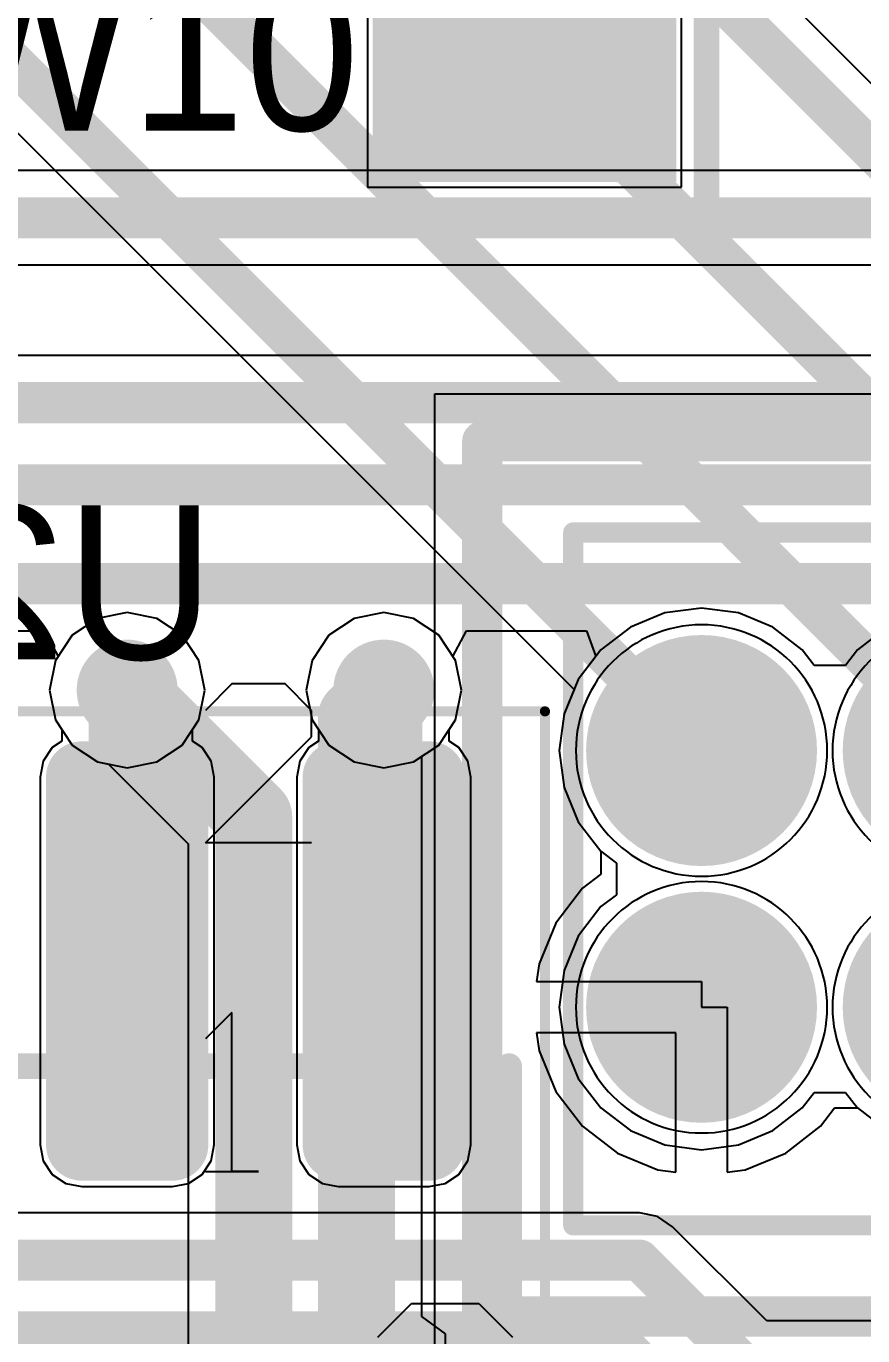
# Model space of a CAD drawing. Header units: millimetres. Extents: x 3.6 to 6.79, y 1.07 to 2.73.
# Drawn here: x 6.0713 to 6.2343, y 2.0942 to 2.3493 of the extents above; entities that cross this region are included whole.
import ezdxf

# ---------------------------------------------------------------- set-up
doc = ezdxf.new("R2010")
doc.units = ezdxf.units.MM
doc.header["$MEASUREMENT"] = 0
for name, color, linetype in [('BottomLayer', 5, 'Continuous'), ('BottomOverlay', 54, 'Continuous'), ('BottomPaste', 16, 'Continuous'), ('BottomSolder', 6, 'Continuous'), ('Mechanical13', 56, 'Continuous'), ('Mechanical15', 56, 'Continuous'), ('MidLayer1', 16, 'Continuous'), ('MidLayer2', 76, 'Continuous'), ('MultiLayer', 9, 'Continuous'), ('PadHoleLayer', 156, 'Continuous'), ('TopLayer', 1, 'Continuous'), ('TopOverlay', 2, 'Continuous'), ('TopPaste', 8, 'Continuous'), ('TopSolder', 216, 'Continuous'), ('ViaHoleLayer', 16, 'Continuous')]:
    doc.layers.add(name, color=color, linetype=linetype)

# ---------------------------------------------------------------- blocks, each defined once
blk = doc.blocks.new('61031621121_B_12')
at = {"layer": 'BottomOverlay'}
for p, q in [((0.15485, -0.39187), (0.1614, -0.39843)), ((0.1614, -0.39843), (0.1614, -0.41155)), ((0.1614, -0.41155), (0.15485, -0.41811))]:
    blk.add_line(p, q, dxfattribs=at)
blk = doc.blocks.new('SW2_SMD_24')
at = {"layer": 'Mechanical15', "const_width": 0.005}
for points in [[(-0.19685, 0.12402), (-0.19685, -0.12402)], [(-0.19685, -0.12402), (0.19685, -0.12402)]]:
    blk.add_lwpolyline(points, dxfattribs=at)
at = {"layer": 'Mechanical15', "const_width": 0.0025}
blk.add_lwpolyline([(-0.1981, -0.12402, 1), (-0.1956, -0.12402, 1)], format="xyb", close=True, dxfattribs=at)
blk.add_lwpolyline([(-0.1981, -0.12402, 1), (-0.1956, -0.12402, 1)], format="xyb", close=True, dxfattribs=at)
at = {"layer": 'TopLayer'}
blk.add_solid([(-0.18701, -0.11417), (-0.12598, -0.11417), (-0.18701, -0.06299), (-0.12598, -0.06299)], dxfattribs=at)
at = {"layer": 'TopPaste'}
blk.add_solid([(-0.18701, -0.11417), (-0.12598, -0.11417), (-0.18701, -0.06299), (-0.12598, -0.06299)], dxfattribs=at)
at = {"layer": 'TopSolder'}
blk.add_solid([(-0.19101, -0.11817), (-0.12198, -0.11817), (-0.19101, -0.05899), (-0.12198, -0.05899)], dxfattribs=at)
blk = doc.blocks.new('SAMTEC_FTS_108_04_X_D_116')
at = {"layer": 'BottomLayer', "const_width": 0.0225}
for points in [[(-0.18625, 0.025, 1), (-0.16375, 0.025, 1)], [(-0.13625, 0.025, 1), (-0.11375, 0.025, 1)], [(-0.18625, -0.025, 1), (-0.16375, -0.025, 1)], [(-0.13625, -0.025, 1), (-0.11375, -0.025, 1)]]:
    blk.add_lwpolyline(points, format="xyb", close=True, dxfattribs=at)
at = {"layer": 'BottomSolder'}
for points in [[(-0.15051, 0.025, 1), (-0.19949, 0.025, 1)], [(-0.10051, 0.025, 1), (-0.14949, 0.025, 1)], [(-0.19949, 0.025, 1), (-0.19949, 0.025, 1)], [(-0.15051, 0.025, 1), (-0.15051, 0.025, 1)], [(-0.14949, 0.025, 1), (-0.14949, 0.025, 1)], [(-0.15051, -0.025, 1), (-0.19949, -0.025, 1)], [(-0.10051, -0.025, 1), (-0.14949, -0.025, 1)], [(-0.19949, -0.025, 1), (-0.19949, -0.025, 1)], [(-0.15051, -0.025, 1), (-0.15051, -0.025, 1)], [(-0.14949, -0.025, 1), (-0.14949, -0.025, 1)]]:
    blk.add_lwpolyline(points, format="xyb", close=True, dxfattribs=at)
at = {"layer": 'BottomSolder', "const_width": 0.0225}
for points in [[(-0.18625, 0.025, 1), (-0.16375, 0.025, 1)], [(-0.13625, 0.025, 1), (-0.11375, 0.025, 1)], [(-0.18625, -0.025, 1), (-0.16375, -0.025, 1)], [(-0.13625, -0.025, 1), (-0.11375, -0.025, 1)]]:
    blk.add_lwpolyline(points, format="xyb", close=True, dxfattribs=at)
at = {"layer": 'Mechanical13'}
for p, q in [((-0.26649, 0.038), (-0.27165, 0.03283)), ((-0.25616, 0.038), (-0.26649, 0.038)), ((-0.25099, 0.03283), (-0.25616, 0.038)), ((-0.25099, 0.02767), (-0.25099, 0.03283)), ((-0.27165, 0.00701), (-0.25099, 0.02767)), ((-0.25099, 0.00701), (-0.27165, 0.00701)), ((-0.26649, -0.02602), (-0.27165, -0.03118)), ((-0.26649, -0.05701), (-0.26649, -0.02602)), ((-0.27165, -0.05701), (-0.26132, -0.05701)), ((-0.26132, -0.05701), (-0.26649, -0.05701))]:
    blk.add_line(p, q, dxfattribs=at)
at = {"layer": 'Mechanical13', "const_width": 0.00394}
for points in [[(-0.21772, -0.08524), (-0.21772, 0.08524)], [(-0.21772, 0.08524), (0.21772, 0.08524)], [(-0.2, -0.06748), (-0.2, 0.06748)], [(-0.2, 0.06748), (-0.15, 0.06748)], [(-0.15, 0.06748), (-0.1, 0.06748)], [(-0.18299, 0.03299), (-0.16701, 0.03299)], [(-0.18299, 0.01701), (-0.18299, 0.03299)], [(-0.16701, 0.01701), (-0.16701, 0.03299)], [(-0.18299, 0.01701), (-0.16701, 0.01701)], [(-0.18299, -0.03299), (-0.18299, -0.01701)], [(-0.18299, -0.01701), (-0.16701, -0.01701)], [(-0.16701, -0.03299), (-0.16701, -0.01701)], [(-0.18299, -0.03299), (-0.16701, -0.03299)], [(-0.2, -0.06748), (-0.15, -0.06748)], [(-0.15, -0.06748), (-0.1, -0.06748)], [(-0.21772, -0.08524), (0.21772, -0.08524)]]:
    blk.add_lwpolyline(points, dxfattribs=at)
at = {"layer": 'Mechanical13', "const_width": 0.00197}
for points in [[(-0.2187, 0.08524, 1), (-0.21673, 0.08524, 1)], [(-0.2187, 0.08524, 1), (-0.21673, 0.08524, 1)], [(-0.20098, 0.06748, 1), (-0.19902, 0.06748, 1)], [(-0.20098, 0.06748, 1), (-0.19902, 0.06748, 1)], [(-0.15098, 0.06748, 1), (-0.14902, 0.06748, 1)], [(-0.15098, 0.06748, 1), (-0.14902, 0.06748, 1)], [(-0.18398, 0.03299, 1), (-0.18201, 0.03299, 1)], [(-0.18398, 0.03299, 1), (-0.18201, 0.03299, 1)], [(-0.16799, 0.03299, 1), (-0.16602, 0.03299, 1)], [(-0.16799, 0.03299, 1), (-0.16602, 0.03299, 1)], [(-0.18398, 0.01701, 1), (-0.18201, 0.01701, 1)], [(-0.18398, 0.01701, 1), (-0.18201, 0.01701, 1)], [(-0.16799, 0.01701, 1), (-0.16602, 0.01701, 1)], [(-0.16799, 0.01701, 1), (-0.16602, 0.01701, 1)], [(-0.18398, -0.01701, 1), (-0.18201, -0.01701, 1)], [(-0.18398, -0.01701, 1), (-0.18201, -0.01701, 1)], [(-0.16799, -0.01701, 1), (-0.16602, -0.01701, 1)], [(-0.16799, -0.01701, 1), (-0.16602, -0.01701, 1)], [(-0.18398, -0.03299, 1), (-0.18201, -0.03299, 1)], [(-0.18398, -0.03299, 1), (-0.18201, -0.03299, 1)], [(-0.16799, -0.03299, 1), (-0.16602, -0.03299, 1)], [(-0.16799, -0.03299, 1), (-0.16602, -0.03299, 1)], [(-0.20098, -0.06748, 1), (-0.19902, -0.06748, 1)], [(-0.20098, -0.06748, 1), (-0.19902, -0.06748, 1)], [(-0.15098, -0.06748, 1), (-0.14902, -0.06748, 1)], [(-0.15098, -0.06748, 1), (-0.14902, -0.06748, 1)], [(-0.2187, -0.08524, 1), (-0.21673, -0.08524, 1)], [(-0.2187, -0.08524, 1), (-0.21673, -0.08524, 1)]]:
    blk.add_lwpolyline(points, format="xyb", close=True, dxfattribs=at)
at = {"layer": 'Mechanical15'}
for p, q in [((-0.22697, -0.09449), (-0.22697, 0.09449)), ((-0.22697, 0.09449), (0.22697, 0.09449))]:
    blk.add_line(p, q, dxfattribs=at)
at = {"layer": 'MidLayer1', "const_width": 0.0225}
for points in [[(-0.18625, 0.025, 1), (-0.16375, 0.025, 1)], [(-0.13625, 0.025, 1), (-0.11375, 0.025, 1)], [(-0.18625, -0.025, 1), (-0.16375, -0.025, 1)], [(-0.13625, -0.025, 1), (-0.11375, -0.025, 1)]]:
    blk.add_lwpolyline(points, format="xyb", close=True, dxfattribs=at)
at = {"layer": 'MidLayer2', "const_width": 0.0225}
for points in [[(-0.18625, 0.025, 1), (-0.16375, 0.025, 1)], [(-0.13625, 0.025, 1), (-0.11375, 0.025, 1)], [(-0.18625, -0.025, 1), (-0.16375, -0.025, 1)], [(-0.13625, -0.025, 1), (-0.11375, -0.025, 1)]]:
    blk.add_lwpolyline(points, format="xyb", close=True, dxfattribs=at)
at = {"layer": 'MultiLayer', "const_width": 0.0225}
for points in [[(-0.18625, 0.025, 1), (-0.16375, 0.025, 1)], [(-0.13625, 0.025, 1), (-0.11375, 0.025, 1)], [(-0.18625, -0.025, 1), (-0.16375, -0.025, 1)], [(-0.13625, -0.025, 1), (-0.11375, -0.025, 1)]]:
    blk.add_lwpolyline(points, format="xyb", close=True, dxfattribs=at)
at = {"layer": 'PadHoleLayer', "const_width": 0.01398}
for points in [[(-0.18199, 0.025, 1), (-0.16801, 0.025, 1)], [(-0.18199, -0.025, 1), (-0.16801, -0.025, 1)]]:
    blk.add_lwpolyline(points, format="xyb", close=True, dxfattribs=at)
at = {"layer": 'TopLayer', "const_width": 0.0225}
for points in [[(-0.18625, 0.025, 1), (-0.16375, 0.025, 1)], [(-0.13625, 0.025, 1), (-0.11375, 0.025, 1)], [(-0.18625, -0.025, 1), (-0.16375, -0.025, 1)], [(-0.13625, -0.025, 1), (-0.11375, -0.025, 1)]]:
    blk.add_lwpolyline(points, format="xyb", close=True, dxfattribs=at)
at = {"layer": 'TopOverlay'}
for p, q in [((-0.26649, 0.038), (-0.27165, 0.03283)), ((-0.25616, 0.038), (-0.26649, 0.038)), ((-0.25099, 0.03283), (-0.25616, 0.038)), ((-0.25099, 0.02767), (-0.25099, 0.03283)), ((-0.27165, 0.00701), (-0.25099, 0.02767)), ((-0.25099, 0.00701), (-0.27165, 0.00701)), ((-0.26649, -0.02602), (-0.27165, -0.03118)), ((-0.26649, -0.05701), (-0.26649, -0.02602)), ((-0.27165, -0.05701), (-0.26132, -0.05701)), ((-0.26132, -0.05701), (-0.26649, -0.05701))]:
    blk.add_line(p, q, dxfattribs=at)
at = {"layer": 'TopOverlay', "const_width": 0.00787}
for points in [[(-0.21772, -0.08524), (-0.21772, 0.08524)], [(-0.21772, 0.08524), (0.21772, 0.08524)], [(-0.21772, -0.08524), (0.21772, -0.08524)]]:
    blk.add_lwpolyline(points, dxfattribs=at)
at = {"layer": 'TopOverlay', "const_width": 0.00394}
for points in [[(-0.21968, 0.08524, 1), (-0.21575, 0.08524, 1)], [(-0.21968, 0.08524, 1), (-0.21575, 0.08524, 1)], [(-0.21968, -0.08524, 1), (-0.21575, -0.08524, 1)], [(-0.21968, -0.08524, 1), (-0.21575, -0.08524, 1)]]:
    blk.add_lwpolyline(points, format="xyb", close=True, dxfattribs=at)
at = {"layer": 'TopSolder'}
for points in [[(-0.15051, 0.025, 1), (-0.19949, 0.025, 1)], [(-0.10051, 0.025, 1), (-0.14949, 0.025, 1)], [(-0.19949, 0.025, 1), (-0.19949, 0.025, 1)], [(-0.15051, 0.025, 1), (-0.15051, 0.025, 1)], [(-0.14949, 0.025, 1), (-0.14949, 0.025, 1)], [(-0.15051, -0.025, 1), (-0.19949, -0.025, 1)], [(-0.10051, -0.025, 1), (-0.14949, -0.025, 1)], [(-0.19949, -0.025, 1), (-0.19949, -0.025, 1)], [(-0.15051, -0.025, 1), (-0.15051, -0.025, 1)], [(-0.14949, -0.025, 1), (-0.14949, -0.025, 1)]]:
    blk.add_lwpolyline(points, format="xyb", close=True, dxfattribs=at)
at = {"layer": 'TopSolder', "const_width": 0.0225}
for points in [[(-0.18625, 0.025, 1), (-0.16375, 0.025, 1)], [(-0.13625, 0.025, 1), (-0.11375, 0.025, 1)], [(-0.18625, -0.025, 1), (-0.16375, -0.025, 1)], [(-0.13625, -0.025, 1), (-0.11375, -0.025, 1)]]:
    blk.add_lwpolyline(points, format="xyb", close=True, dxfattribs=at)
blk = doc.blocks.new('SOIC127P599X175_8N_B_158')
at = {"layer": 'BottomLayer', "const_width": 0.00295}
for points in [[(0.05994, -0.01614, 1), (0.06289, -0.01614, 1)], [(0.13159, -0.01614, 1), (0.13455, -0.01614, 1)], [(0.05994, -0.03386, 1), (0.06289, -0.03386, 1)], [(0.13159, -0.03386, 1), (0.13455, -0.03386, 1)], [(0.05994, -0.06614, 1), (0.06289, -0.06614, 1)], [(0.13159, -0.06614, 1), (0.13455, -0.06614, 1)], [(0.05994, -0.08386, 1), (0.06289, -0.08386, 1)], [(0.13159, -0.08386, 1), (0.13455, -0.08386, 1)]]:
    blk.add_lwpolyline(points, format="xyb", close=True, dxfattribs=at)
at = {"layer": 'BottomLayer'}
for points in [[(0.06142, -0.03681), (0.13307, -0.03681), (0.06142, -0.01319), (0.13307, -0.01319)], [(0.05846, -0.03386), (0.13602, -0.03386), (0.05846, -0.01614), (0.13602, -0.01614)], [(0.06142, -0.08681), (0.13307, -0.08681), (0.06142, -0.06319), (0.13307, -0.06319)], [(0.05846, -0.08386), (0.13602, -0.08386), (0.05846, -0.06614), (0.13602, -0.06614)]]:
    blk.add_solid(points, dxfattribs=at)
at = {"layer": 'BottomOverlay', "const_width": 0.005}
blk.add_lwpolyline([(-0.07677, -0.09941), (0.07677, -0.09941)], dxfattribs=at)
at = {"layer": 'BottomOverlay', "const_width": 0.0025}
blk.add_lwpolyline([(0.07552, -0.09941, 1), (0.07802, -0.09941, 1)], format="xyb", close=True, dxfattribs=at)
at = {"layer": 'BottomPaste', "const_width": 0.00295}
for points in [[(0.05994, -0.01614, 1), (0.06289, -0.01614, 1)], [(0.13159, -0.01614, 1), (0.13455, -0.01614, 1)], [(0.05994, -0.03386, 1), (0.06289, -0.03386, 1)], [(0.13159, -0.03386, 1), (0.13455, -0.03386, 1)], [(0.05994, -0.06614, 1), (0.06289, -0.06614, 1)], [(0.13159, -0.06614, 1), (0.13455, -0.06614, 1)], [(0.05994, -0.08386, 1), (0.06289, -0.08386, 1)], [(0.13159, -0.08386, 1), (0.13455, -0.08386, 1)]]:
    blk.add_lwpolyline(points, format="xyb", close=True, dxfattribs=at)
at = {"layer": 'BottomPaste'}
for points in [[(0.06142, -0.03681), (0.13307, -0.03681), (0.06142, -0.01319), (0.13307, -0.01319)], [(0.05846, -0.03386), (0.13602, -0.03386), (0.05846, -0.01614), (0.13602, -0.01614)], [(0.06142, -0.08681), (0.13307, -0.08681), (0.06142, -0.06319), (0.13307, -0.06319)], [(0.05846, -0.08386), (0.13602, -0.08386), (0.05846, -0.06614), (0.13602, -0.06614)]]:
    blk.add_solid(points, dxfattribs=at)
at = {"layer": 'BottomSolder', "const_width": 0.00695}
for points in [[(0.05794, -0.01614, 1), (0.06489, -0.01614, 1)], [(0.12959, -0.01614, 1), (0.13655, -0.01614, 1)], [(0.05794, -0.03386, 1), (0.06489, -0.03386, 1)], [(0.12959, -0.03386, 1), (0.13655, -0.03386, 1)], [(0.05794, -0.06614, 1), (0.06489, -0.06614, 1)], [(0.12959, -0.06614, 1), (0.13655, -0.06614, 1)], [(0.05794, -0.08386, 1), (0.06489, -0.08386, 1)], [(0.12959, -0.08386, 1), (0.13655, -0.08386, 1)]]:
    blk.add_lwpolyline(points, format="xyb", close=True, dxfattribs=at)
at = {"layer": 'BottomSolder'}
for points in [[(0.06142, -0.04081), (0.13307, -0.04081), (0.06142, -0.00919), (0.13307, -0.00919)], [(0.05446, -0.03386), (0.14002, -0.03386), (0.05446, -0.01614), (0.14002, -0.01614)], [(0.06142, -0.09081), (0.13307, -0.09081), (0.06142, -0.05919), (0.13307, -0.05919)], [(0.05446, -0.08386), (0.14002, -0.08386), (0.05446, -0.06614), (0.14002, -0.06614)]]:
    blk.add_solid(points, dxfattribs=at)
at = {"layer": 'Mechanical13', "const_width": 0.005}
for points in [[(0.07677, 0.09656), (0.07677, -0.09656)], [(-0.07677, -0.09656), (0.07677, -0.09656)]]:
    blk.add_lwpolyline(points, dxfattribs=at)
at = {"layer": 'Mechanical13', "const_width": 0.0025}
blk.add_lwpolyline([(0.07552, -0.09656, 1), (0.07802, -0.09656, 1)], format="xyb", close=True, dxfattribs=at)
blk.add_lwpolyline([(0.07552, -0.09656, 1), (0.07802, -0.09656, 1)], format="xyb", close=True, dxfattribs=at)
at = {"layer": 'Mechanical15', "const_width": 0.00197}
for points in [[(0.14587, 0.1064), (0.14587, -0.1064)], [(-0.14587, -0.1064), (0.14587, -0.1064)]]:
    blk.add_lwpolyline(points, dxfattribs=at)
at = {"layer": 'Mechanical15', "const_width": 0.000984}
blk.add_lwpolyline([(0.14537, -0.1064, 1), (0.14636, -0.1064, 1)], format="xyb", close=True, dxfattribs=at)
blk.add_lwpolyline([(0.14537, -0.1064, 1), (0.14636, -0.1064, 1)], format="xyb", close=True, dxfattribs=at)

msp = doc.modelspace()

# ---------------------------------------------------------------- linework, layer by layer
at = {"layer": 'BottomLayer'}
for p, q in [((6.34103, 2.23308), (6.16063, 2.41349)), ((6.04334, 2.35482), (6.17806, 2.22011)), ((6.091, 2.23513), (6.08521, 2.23398)), ((6.09679, 2.23398), (6.091, 2.23513)), ((6.141, 2.23513), (6.13521, 2.23398)), ((6.14679, 2.23398), (6.141, 2.23513)), ((6.08521, 2.23398), (6.0803, 2.2307)), ((6.1017, 2.2307), (6.09679, 2.23398)), ((6.13521, 2.23398), (6.1303, 2.2307)), ((6.1517, 2.2307), (6.14679, 2.23398)), ((6.0803, 2.2307), (6.07702, 2.22579)), ((6.10498, 2.22579), (6.1017, 2.2307)), ((6.1303, 2.2307), (6.12702, 2.22579)), ((6.15498, 2.22579), (6.1517, 2.2307)), ((6.07702, 2.22579), (6.07587, 2.22)), ((6.10613, 2.22), (6.10498, 2.22579)), ((6.12702, 2.22579), (6.12587, 2.22)), ((6.15613, 2.22), (6.15498, 2.22579)), ((6.07587, 2.22), (6.07702, 2.21421)), ((6.10498, 2.21421), (6.10613, 2.22)), ((6.12587, 2.22), (6.12702, 2.21421)), ((6.15498, 2.21421), (6.15613, 2.22)), ((6.17806, 2.22011), (6.17611, 2.21542)), ((6.07702, 2.21421), (6.07826, 2.21236)), ((6.10374, 2.21236), (6.10498, 2.21421)), ((6.12702, 2.21421), (6.12826, 2.21236)), ((6.15374, 2.21236), (6.15498, 2.21421)), ((6.17611, 2.21542), (6.17517, 2.20824)), ((6.07826, 2.21236), (6.07826, 2.21004)), ((6.10374, 2.21004), (6.10374, 2.21236)), ((6.12826, 2.21236), (6.12826, 2.21004)), ((6.15374, 2.21004), (6.15374, 2.21236)), ((6.07826, 2.21004), (6.07641, 2.2088)), ((6.10559, 2.2088), (6.10374, 2.21004)), ((6.12826, 2.21004), (6.12641, 2.2088)), ((6.15559, 2.2088), (6.15374, 2.21004)), ((6.07641, 2.2088), (6.07465, 2.20617)), ((6.10735, 2.20617), (6.10559, 2.2088)), ((6.12641, 2.2088), (6.12465, 2.20617)), ((6.15735, 2.20617), (6.15559, 2.2088)), ((6.17517, 2.20824), (6.17611, 2.20106)), ((6.07465, 2.20617), (6.07403, 2.20307)), ((6.10797, 2.20307), (6.10735, 2.20617)), ((6.12465, 2.20617), (6.12403, 2.20307)), ((6.15797, 2.20307), (6.15735, 2.20617)), ((6.07403, 2.20307), (6.07403, 2.13142)), ((6.10797, 2.13142), (6.10797, 2.20307)), ((6.12403, 2.20307), (6.12403, 2.13142)), ((6.15797, 2.13142), (6.15797, 2.20307)), ((6.17611, 2.20106), (6.17888, 2.19437)), ((6.17888, 2.19437), (6.18329, 2.18862)), ((6.18329, 2.18862), (6.18631, 2.18631)), ((6.18631, 2.18631), (6.18631, 2.18016)), ((6.18631, 2.18016), (6.18329, 2.17785)), ((6.18329, 2.17785), (6.17888, 2.1721)), ((6.17888, 2.1721), (6.17611, 2.16542)), ((6.17611, 2.16542), (6.17517, 2.15824)), ((6.17517, 2.15824), (6.17611, 2.15106)), ((6.17611, 2.15106), (6.17888, 2.14437)), ((6.17888, 2.14437), (6.18329, 2.13862)), ((6.22252, 2.13862), (6.22483, 2.14164)), ((6.22483, 2.14164), (6.23098, 2.14164)), ((6.23098, 2.14164), (6.23329, 2.13862)), ((6.18329, 2.13862), (6.18904, 2.13422)), ((6.21677, 2.13422), (6.22252, 2.13862)), ((6.23329, 2.13862), (6.23904, 2.13422)), ((6.18904, 2.13422), (6.19573, 2.13144)), ((6.21008, 2.13144), (6.21677, 2.13422)), ((6.07403, 2.13142), (6.07465, 2.12831)), ((6.10735, 2.12831), (6.10797, 2.13142)), ((6.12403, 2.13142), (6.12465, 2.12831)), ((6.15735, 2.12831), (6.15797, 2.13142)), ((6.19573, 2.13144), (6.20291, 2.1305)), ((6.20291, 2.1305), (6.21008, 2.13144)), ((6.07465, 2.12831), (6.07641, 2.12568)), ((6.10559, 2.12568), (6.10735, 2.12831)), ((6.12465, 2.12831), (6.12641, 2.12568)), ((6.15559, 2.12568), (6.15735, 2.12831)), ((6.07641, 2.12568), (6.07904, 2.12393)), ((6.10296, 2.12393), (6.10559, 2.12568)), ((6.12641, 2.12568), (6.12904, 2.12393)), ((6.15296, 2.12393), (6.15559, 2.12568)), ((6.07904, 2.12393), (6.08214, 2.12331)), ((6.08214, 2.12331), (6.09986, 2.12331)), ((6.09986, 2.12331), (6.10296, 2.12393)), ((6.12904, 2.12393), (6.13214, 2.12331)), ((6.13214, 2.12331), (6.14986, 2.12331)), ((6.14986, 2.12331), (6.15296, 2.12393))]:
    msp.add_line(p, q, dxfattribs=at)
for points, const_width in [([(6.15414, 2.407), (6.35291, 2.20824)], 0.008), ([(6.11914, 2.392), (6.30291, 2.20824)], 0.008), ([(6.08314, 2.378), (6.25291, 2.20824)], 0.008), ([(6.04714, 2.364), (6.20291, 2.20824)], 0.008), ([(6.091, 2.16724), (6.091, 2.22)], 0.015), ([(6.141, 2.16724), (6.141, 2.22)], 0.015)]:
    msp.add_lwpolyline(points, dxfattribs=dict(at, const_width=const_width))
for points, const_width in [([(6.08608, 2.22, 1), (6.09592, 2.22, 1)], 0.00984), ([(6.13608, 2.22, 1), (6.14592, 2.22, 1)], 0.00984), ([(6.08725, 2.22, 1), (6.09475, 2.22, 1)], 0.0075), ([(6.13725, 2.22, 1), (6.14475, 2.22, 1)], 0.0075), ([(6.20091, 2.20824, 1), (6.20491, 2.20824, 1)], 0.004), ([(6.08725, 2.16724, 1), (6.09475, 2.16724, 1)], 0.0075), ([(6.13725, 2.16724, 1), (6.14475, 2.16724, 1)], 0.0075)]:
    msp.add_lwpolyline(points, format="xyb", close=True, dxfattribs=dict(at, const_width=const_width))
at = {"layer": 'MidLayer1'}
for p, q in [((6.30428, 2.32118), (6.007, 2.32118)), ((6.0108, 2.30282), (6.30428, 2.30282)), ((6.3202, 2.28518), (6.00022, 2.28518)), ((6.01554, 2.23156), (6.07486, 2.23156)), ((6.07486, 2.23156), (6.07753, 2.22656)), ((6.15447, 2.22656), (6.15714, 2.23156)), ((6.15714, 2.23156), (6.18048, 2.23156)), ((6.18048, 2.23156), (6.1823, 2.22656)), ((6.07702, 2.22579), (6.07587, 2.22)), ((6.07753, 2.22656), (6.07702, 2.22579)), ((6.15498, 2.22579), (6.15447, 2.22656)), ((6.15613, 2.22), (6.15498, 2.22579)), ((6.1823, 2.22656), (6.17888, 2.2221)), ((6.17888, 2.2221), (6.17611, 2.21542)), ((6.07587, 2.22), (6.07702, 2.21421)), ((6.15498, 2.21421), (6.15613, 2.22)), ((6.07702, 2.21421), (6.0803, 2.2093)), ((6.1517, 2.2093), (6.15498, 2.21421)), ((6.17611, 2.21542), (6.17517, 2.20824)), ((6.0803, 2.2093), (6.08521, 2.20602)), ((6.1484, 2.2071), (6.1517, 2.2093)), ((6.1484, 2.09801), (6.1484, 2.2071)), ((6.17517, 2.20824), (6.17611, 2.20106)), ((6.08521, 2.20602), (6.08739, 2.20558)), ((6.08739, 2.20558), (6.10291, 2.19006)), ((6.17611, 2.20106), (6.17888, 2.19437)), ((6.17888, 2.19437), (6.18329, 2.18862)), ((6.10291, 2.19006), (6.10291, 2.05746)), ((6.18329, 2.18862), (6.18329, 2.18415)), ((6.18329, 2.18415), (6.17973, 2.18142)), ((6.17973, 2.18142), (6.17452, 2.17463)), ((6.17452, 2.17463), (6.17124, 2.16672)), ((6.17124, 2.16672), (6.17078, 2.16324)), ((6.17078, 2.16324), (6.20291, 2.16324)), ((6.20291, 2.16324), (6.20291, 2.15824)), ((6.20291, 2.15824), (6.20791, 2.15824)), ((6.20791, 2.15824), (6.20791, 2.12611)), ((6.19791, 2.15324), (6.17078, 2.15324)), ((6.17078, 2.15324), (6.17124, 2.14975)), ((6.19791, 2.12611), (6.19791, 2.15324)), ((6.17124, 2.14975), (6.17452, 2.14185)), ((6.17452, 2.14185), (6.17973, 2.13506)), ((6.22608, 2.13506), (6.22882, 2.13862)), ((6.22882, 2.13862), (6.23329, 2.13862)), ((6.23329, 2.13862), (6.23904, 2.13422)), ((6.17973, 2.13506), (6.18652, 2.12985)), ((6.2193, 2.12985), (6.22608, 2.13506)), ((6.18652, 2.12985), (6.19442, 2.12657)), ((6.21139, 2.12657), (6.2193, 2.12985)), ((6.19442, 2.12657), (6.19791, 2.12611)), ((6.20791, 2.12611), (6.21139, 2.12657)), ((6.153, 2.09461), (6.1484, 2.09801)), ((6.153, 2.075), (6.153, 2.09461))]:
    msp.add_line(p, q, dxfattribs=at)
for points, const_width in [([(6.007, 2.312), (6.316, 2.312)], 0.008), ([(6, 2.276), (6.324, 2.276)], 0.008), ([(6.006, 2.26), (6.354, 2.26)], 0.008), ([(6.01174, 2.24074), (6.49074, 2.24074)], 0.008), ([(6.091, 2.22), (6.11566, 2.19534)], 0.015), ([(6.13566, 2.21466), (6.141, 2.22)], 0.015), ([(6.13566, 2.06575), (6.13566, 2.21466)], 0.015), ([(6.11566, 2.05746), (6.11566, 2.19534)], 0.015)]:
    msp.add_lwpolyline(points, dxfattribs=dict(at, const_width=const_width))
for points, const_width in [([(6.08608, 2.22, 1), (6.09592, 2.22, 1)], 0.00984), ([(6.13608, 2.22, 1), (6.14592, 2.22, 1)], 0.00984), ([(6.08725, 2.22, 1), (6.09475, 2.22, 1)], 0.0075), ([(6.13725, 2.22, 1), (6.14475, 2.22, 1)], 0.0075), ([(6.13191, 2.21466, 1), (6.13941, 2.21466, 1)], 0.0075), ([(6.13191, 2.21466, 1), (6.13941, 2.21466, 1)], 0.0075), ([(6.11191, 2.19534, 1), (6.11941, 2.19534, 1)], 0.0075), ([(6.11191, 2.19534, 1), (6.11941, 2.19534, 1)], 0.0075)]:
    msp.add_lwpolyline(points, format="xyb", close=True, dxfattribs=dict(at, const_width=const_width))
at = {"layer": 'MidLayer2'}
for p, q in [((6.091, 2.23513), (6.08521, 2.23398)), ((6.09679, 2.23398), (6.091, 2.23513)), ((6.141, 2.23513), (6.13521, 2.23398)), ((6.14679, 2.23398), (6.141, 2.23513)), ((6.19573, 2.23503), (6.18904, 2.23226)), ((6.20291, 2.23597), (6.19573, 2.23503)), ((6.21008, 2.23503), (6.20291, 2.23597)), ((6.21677, 2.23226), (6.21008, 2.23503)), ((6.08521, 2.23398), (6.0803, 2.2307)), ((6.1017, 2.2307), (6.09679, 2.23398)), ((6.13521, 2.23398), (6.1303, 2.2307)), ((6.1517, 2.2307), (6.14679, 2.23398)), ((6.18904, 2.23226), (6.18329, 2.22785)), ((6.22252, 2.22785), (6.21677, 2.23226)), ((6.23904, 2.23226), (6.23329, 2.22785)), ((6.0803, 2.2307), (6.07702, 2.22579)), ((6.10498, 2.22579), (6.1017, 2.2307)), ((6.1303, 2.2307), (6.12702, 2.22579)), ((6.15498, 2.22579), (6.1517, 2.2307)), ((6.18329, 2.22785), (6.17888, 2.2221)), ((6.22483, 2.22483), (6.22252, 2.22785)), ((6.23329, 2.22785), (6.23098, 2.22483)), ((6.07702, 2.22579), (6.07587, 2.22)), ((6.10613, 2.22), (6.10498, 2.22579)), ((6.12702, 2.22579), (6.12587, 2.22)), ((6.15613, 2.22), (6.15498, 2.22579)), ((6.23098, 2.22483), (6.22483, 2.22483)), ((6.17888, 2.2221), (6.17611, 2.21542)), ((6.07587, 2.22), (6.07702, 2.21421)), ((6.10498, 2.21421), (6.10613, 2.22)), ((6.12587, 2.22), (6.12702, 2.21421)), ((6.15498, 2.21421), (6.15613, 2.22)), ((6.07702, 2.21421), (6.0803, 2.2093)), ((6.1017, 2.2093), (6.10498, 2.21421)), ((6.12702, 2.21421), (6.1303, 2.2093)), ((6.1517, 2.2093), (6.15498, 2.21421)), ((6.17611, 2.21542), (6.17517, 2.20824)), ((6.0803, 2.2093), (6.08521, 2.20602)), ((6.09679, 2.20602), (6.1017, 2.2093)), ((6.1303, 2.2093), (6.13521, 2.20602)), ((6.14679, 2.20602), (6.1517, 2.2093)), ((6.17517, 2.20824), (6.17611, 2.20106)), ((6.08521, 2.20602), (6.091, 2.20487)), ((6.091, 2.20487), (6.09679, 2.20602)), ((6.13521, 2.20602), (6.141, 2.20487)), ((6.141, 2.20487), (6.14679, 2.20602)), ((6.17611, 2.20106), (6.17888, 2.19437)), ((6.17888, 2.19437), (6.18329, 2.18862)), ((6.18329, 2.18862), (6.18631, 2.18631)), ((6.18631, 2.18631), (6.18631, 2.18016)), ((6.18631, 2.18016), (6.18329, 2.17785)), ((6.18329, 2.17785), (6.17888, 2.1721)), ((6.17888, 2.1721), (6.17611, 2.16542)), ((6.17611, 2.16542), (6.17517, 2.15824)), ((6.17517, 2.15824), (6.17611, 2.15106)), ((6.17611, 2.15106), (6.17888, 2.14437)), ((6.17888, 2.14437), (6.18329, 2.13862)), ((6.22252, 2.13862), (6.22483, 2.14164)), ((6.22483, 2.14164), (6.23098, 2.14164)), ((6.23098, 2.14164), (6.23329, 2.13862)), ((6.18329, 2.13862), (6.18904, 2.13422)), ((6.21677, 2.13422), (6.22252, 2.13862)), ((6.23329, 2.13862), (6.23904, 2.13422)), ((6.18904, 2.13422), (6.19573, 2.13144)), ((6.21008, 2.13144), (6.21677, 2.13422)), ((6.19573, 2.13144), (6.20291, 2.1305)), ((6.20291, 2.1305), (6.21008, 2.13144))]:
    msp.add_line(p, q, dxfattribs=at)
at = {"layer": 'MidLayer2', "const_width": 0.00984}
for points in [[(6.08608, 2.22, 1), (6.09592, 2.22, 1)], [(6.13608, 2.22, 1), (6.14592, 2.22, 1)]]:
    msp.add_lwpolyline(points, format="xyb", close=True, dxfattribs=at)
at = {"layer": 'MultiLayer', "const_width": 0.00984}
for points in [[(6.08608, 2.22, 1), (6.09592, 2.22, 1)], [(6.13608, 2.22, 1), (6.14592, 2.22, 1)]]:
    msp.add_lwpolyline(points, format="xyb", close=True, dxfattribs=at)
at = {"layer": 'TopLayer'}
for p, q in [((6.13782, 2.38902), (6.13782, 2.31799)), ((6.199, 2.31799), (6.199, 2.38902)), ((6.13782, 2.31799), (6.199, 2.31799)), ((6.091, 2.23513), (6.08521, 2.23398)), ((6.09679, 2.23398), (6.091, 2.23513)), ((6.141, 2.23513), (6.13521, 2.23398)), ((6.14679, 2.23398), (6.141, 2.23513)), ((6.19573, 2.23503), (6.18904, 2.23226)), ((6.20291, 2.23597), (6.19573, 2.23503)), ((6.21008, 2.23503), (6.20291, 2.23597)), ((6.21677, 2.23226), (6.21008, 2.23503)), ((6.08521, 2.23398), (6.0803, 2.2307)), ((6.1017, 2.2307), (6.09679, 2.23398)), ((6.13521, 2.23398), (6.1303, 2.2307)), ((6.1517, 2.2307), (6.14679, 2.23398)), ((6.18904, 2.23226), (6.18329, 2.22785)), ((6.22252, 2.22785), (6.21677, 2.23226)), ((6.23904, 2.23226), (6.23329, 2.22785)), ((6.0803, 2.2307), (6.07702, 2.22579)), ((6.10498, 2.22579), (6.1017, 2.2307)), ((6.1303, 2.2307), (6.12702, 2.22579)), ((6.15498, 2.22579), (6.1517, 2.2307)), ((6.18329, 2.22785), (6.17888, 2.2221)), ((6.22483, 2.22483), (6.22252, 2.22785)), ((6.23329, 2.22785), (6.23098, 2.22483)), ((6.07702, 2.22579), (6.07587, 2.22)), ((6.10613, 2.22), (6.10498, 2.22579)), ((6.12702, 2.22579), (6.12587, 2.22)), ((6.15613, 2.22), (6.15498, 2.22579)), ((6.23098, 2.22483), (6.22483, 2.22483)), ((6.17888, 2.2221), (6.17611, 2.21542)), ((6.07587, 2.22), (6.07702, 2.21421)), ((6.10498, 2.21421), (6.10613, 2.22)), ((6.12587, 2.22), (6.12702, 2.21421)), ((6.15498, 2.21421), (6.15613, 2.22)), ((6.07702, 2.21421), (6.0803, 2.2093)), ((6.1017, 2.2093), (6.10498, 2.21421)), ((6.12702, 2.21421), (6.1303, 2.2093)), ((6.1517, 2.2093), (6.15498, 2.21421)), ((6.17611, 2.21542), (6.17517, 2.20824)), ((6.0803, 2.2093), (6.08521, 2.20602)), ((6.09679, 2.20602), (6.1017, 2.2093)), ((6.1303, 2.2093), (6.13521, 2.20602)), ((6.14679, 2.20602), (6.1517, 2.2093)), ((6.17517, 2.20824), (6.17611, 2.20106)), ((6.08521, 2.20602), (6.091, 2.20487)), ((6.091, 2.20487), (6.09679, 2.20602)), ((6.13521, 2.20602), (6.141, 2.20487)), ((6.141, 2.20487), (6.14679, 2.20602)), ((6.17611, 2.20106), (6.17888, 2.19437)), ((6.17888, 2.19437), (6.18329, 2.18862)), ((6.18329, 2.18862), (6.18631, 2.18631)), ((6.18631, 2.18631), (6.18631, 2.18016)), ((6.18631, 2.18016), (6.18329, 2.17785)), ((6.18329, 2.17785), (6.17888, 2.1721)), ((6.17888, 2.1721), (6.17611, 2.16542)), ((6.17611, 2.16542), (6.17517, 2.15824)), ((6.17517, 2.15824), (6.17611, 2.15106)), ((6.17611, 2.15106), (6.17888, 2.14437)), ((6.17888, 2.14437), (6.18329, 2.13862)), ((6.22252, 2.13862), (6.22483, 2.14164)), ((6.22483, 2.14164), (6.23098, 2.14164)), ((6.23098, 2.14164), (6.23329, 2.13862)), ((6.18329, 2.13862), (6.18904, 2.13422)), ((6.21677, 2.13422), (6.22252, 2.13862)), ((6.23329, 2.13862), (6.23904, 2.13422)), ((6.18904, 2.13422), (6.19573, 2.13144)), ((6.21008, 2.13144), (6.21677, 2.13422)), ((6.19573, 2.13144), (6.20291, 2.1305)), ((6.20291, 2.1305), (6.21008, 2.13144)), ((6.19079, 2.11818), (6.0608, 2.11818)), ((6.19431, 2.11748), (6.19079, 2.11818)), ((6.19728, 2.11549), (6.19431, 2.11748)), ((6.2156, 2.09718), (6.19728, 2.11549)), ((6.272, 2.09718), (6.2156, 2.09718))]:
    msp.add_line(p, q, dxfattribs=at)
for points, const_width in [([(6.08608, 2.22, 1), (6.09592, 2.22, 1)], 0.00984), ([(6.13608, 2.22, 1), (6.14592, 2.22, 1)], 0.00984), ([(6.13725, 2.221, 1), (6.14475, 2.221, 1)], 0.0075), ([(6.13725, 2.22, 1), (6.14475, 2.22, 1)], 0.0075), ([(6.18879, 2.109, 1), (6.19279, 2.109, 1)], 0.004), ([(6.18879, 2.109, 1), (6.19279, 2.109, 1)], 0.004), ([(6.183, 2.095, 1), (6.187, 2.095, 1)], 0.004), ([(6.183, 2.095, 1), (6.187, 2.095, 1)], 0.004)]:
    msp.add_lwpolyline(points, format="xyb", close=True, dxfattribs=dict(at, const_width=const_width))
for points, const_width in [([(6.141, 2.22), (6.141, 2.221)], 0.015), ([(6.057, 2.109), (6.19079, 2.109)], 0.008), ([(6.19079, 2.109), (6.2118, 2.088)], 0.008), ([(6.026, 2.095), (6.185, 2.095)], 0.008), ([(6.185, 2.095), (6.23, 2.05)], 0.008)]:
    msp.add_lwpolyline(points, dxfattribs=dict(at, const_width=const_width))
at = {"layer": 'ViaHoleLayer', "const_width": 0.00591}
for points in [[(6.08805, 2.22, 1), (6.09395, 2.22, 1)], [(6.13805, 2.22, 1), (6.14395, 2.22, 1)]]:
    msp.add_lwpolyline(points, format="xyb", close=True, dxfattribs=at)

# ---------------------------------------------------------------- block references
for name, p, rotation in [('SW2_SMD_24', (6.07983, 2.51), 90), ('61031621121_B_12', (5.74798, 1.93914), 90), ('SAMTEC_FTS_108_04_X_D_116', (6.37791, 2.18324), 360), ('SOIC127P599X175_8N_B_158', (6.066, 2.07), 90)]:
    msp.add_blockref(name, p, dxfattribs=dict(rotation=rotation))

# ---------------------------------------------------------------- texts
at = {"layer": 'BottomOverlay', "text_generation_flag": 2}
msp.add_text('U21', height=0.03, dxfattribs=at).set_placement((6.108, 2.226))
at = {"layer": 'TopOverlay'}
msp.add_text('SW10', height=0.03, dxfattribs=at).set_placement((6.027, 2.329))

doc.saveas('drawing.dxf')
